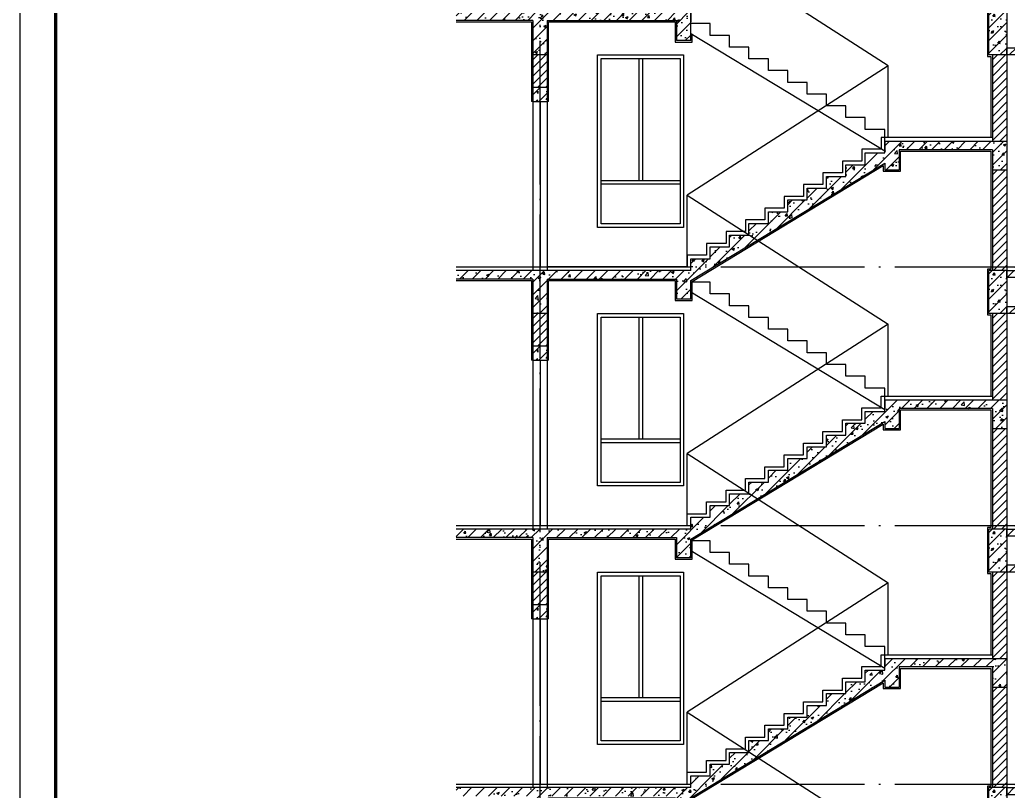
# Model space of a CAD drawing. Extents: x -1041549 to 749950, y -354245 to 17554.
# Drawn here: x -756004 to -742239, y -224527 to -213787 of the extents above; entities that cross this region are included whole.
import ezdxf

# ---------------------------------------------------------------- set-up
doc = ezdxf.new("R2010")
doc.units = 0
doc.header["$LTSCALE"] = 1000
doc.header["$MEASUREMENT"] = 0
doc.linetypes.add('DOTE', pattern=[2.42, 2, -0.2, 0.02, -0.2])
for name, color, linetype in [('DOTE', 1, 'Continuous'), ('PUB_TITLE', 4, 'Continuous'), ('S_STAIR', 2, 'Continuous'), ('WALL', 4, 'Continuous'), ('WINDOW', 3, 'Continuous')]:
    doc.layers.add(name, color=color, linetype=linetype)
pattern_1 = [(45, (-97888.3, -151421.07), (-88.388348, 88.388348), []), (50, (-97888.3, -151421.07), (358.63009, -31.37607), [37.5, -412.5]), (355, (-97888.3, -151421.07), (-69.37567, 376.09607), [30, -330]), (100.4514, (-97858.4, -151423.68), (289.2547, 344.71977), [31.8701, -350.57106]), (46.1842, (-97888.3, -151321.07), (533.62052, -82.7595), [56.25, -618.75]), (96.6356, (-97843.83, -151327.96), (467.33135, 487.05894), [47.80514, -525.8565]), (351.1842, (-97888.3, -151321.07), (467.33097, 487.0593), [45, -495]), (21, (-97838.3, -151346.07), (298.45353, -201.30945), [37.5, -412.5]), (326, (-97838.3, -151346.07), (121.65767, 362.57502), [30, -330]), (71.4514, (-97813.43, -151362.84), (420.11131, 161.26525), [31.8701, -350.57106]), (37.5, (-97888.3, -151421.07), (6.079928, 166.446927), [0, -326, 0, -335, 0, -331.25]), (7.5, (-97888.3, -151421.07), (131.53477, 197.205856), [0, -191, 0, -318.5, 0, -126.25]), (327.5, (-97999.8, -151421.07), (266.911218, -11.277436), [0, -125, 0, -390, 0, -517.5]), (317.5, (-98049.8, -151421.07), (291.593085, 50.05249), [0, -162.5, 0, -259, 0, -367.5])]
pattern_2 = [(45, (-97888.3, -158671.07), (-88.388348, 88.388348), []), (50, (-97888.3, -158671.07), (358.63009, -31.37607), [37.5, -412.5]), (355, (-97888.3, -158671.07), (-69.37567, 376.09607), [30, -330]), (100.4514, (-97858.4, -158673.68), (289.2547, 344.71977), [31.8701, -350.57106]), (46.1842, (-97888.3, -158571.07), (533.62052, -82.7595), [56.25, -618.75]), (96.6356, (-97843.83, -158577.96), (467.33135, 487.05894), [47.80514, -525.8565]), (351.1842, (-97888.3, -158571.07), (467.33097, 487.0593), [45, -495]), (21, (-97838.3, -158596.07), (298.45353, -201.30945), [37.5, -412.5]), (326, (-97838.3, -158596.07), (121.65767, 362.57502), [30, -330]), (71.4514, (-97813.43, -158612.84), (420.11131, 161.26525), [31.8701, -350.57106]), (37.5, (-97888.3, -158671.07), (6.079928, 166.446927), [0, -326, 0, -335, 0, -331.25]), (7.5, (-97888.3, -158671.07), (131.53477, 197.205856), [0, -191, 0, -318.5, 0, -126.25]), (327.5, (-97999.8, -158671.07), (266.911218, -11.277436), [0, -125, 0, -390, 0, -517.5]), (317.5, (-98049.8, -158671.07), (291.593085, 50.05249), [0, -162.5, 0, -259, 0, -367.5])]
pattern_3 = [(45, (-97888.3, -162271.07), (-88.388348, 88.388348), []), (50, (-97888.3, -162271.07), (358.63009, -31.37607), [37.5, -412.5]), (355, (-97888.3, -162271.07), (-69.37567, 376.09607), [30, -330]), (100.4514, (-97858.4, -162273.68), (289.2547, 344.71977), [31.8701, -350.57106]), (46.1842, (-97888.3, -162171.07), (533.62052, -82.7595), [56.25, -618.75]), (96.6356, (-97843.83, -162177.96), (467.33135, 487.05894), [47.80514, -525.8565]), (351.1842, (-97888.3, -162171.07), (467.33097, 487.0593), [45, -495]), (21, (-97838.3, -162196.07), (298.45353, -201.30945), [37.5, -412.5]), (326, (-97838.3, -162196.07), (121.65767, 362.57502), [30, -330]), (71.4514, (-97813.43, -162212.84), (420.11131, 161.26525), [31.8701, -350.57106]), (37.5, (-97888.3, -162271.07), (6.079928, 166.446927), [0, -326, 0, -335, 0, -331.25]), (7.5, (-97888.3, -162271.07), (131.53477, 197.205856), [0, -191, 0, -318.5, 0, -126.25]), (327.5, (-97999.8, -162271.07), (266.911218, -11.277436), [0, -125, 0, -390, 0, -517.5]), (317.5, (-98049.8, -162271.07), (291.593085, 50.05249), [0, -162.5, 0, -259, 0, -367.5])]

msp = doc.modelspace()

# ---------------------------------------------------------------- hatches: boundary and pattern name
h = msp.add_hatch()
h.set_pattern_fill('钢筋混凝土', color=8, scale=50)
h.set_pattern_definition(pattern_1)
h.paths.add_polyline_path([(-746658.7, -213676.5), (-748658.7, -213676.5), (-748858.7, -213676.5), (-749924.5, -213676.5), (-749924.5, -213796.5), (-748858.7, -213796.5), (-748858.7, -214276.5), (-748658.7, -214276.5), (-748658.7, -213796.5), (-746858.7, -213796.5), (-746858.7, -214076.5), (-746658.7, -214076.5), (-746658.7, -213816.8)])
h = msp.add_hatch()
h.set_pattern_fill('钢筋混凝土', color=8, scale=50)
h.set_pattern_definition([(45, (-97888.3, -140621.07), (-88.388348, 88.388348), []), (50, (-97888.3, -140621.07), (358.63009, -31.37607), [37.5, -412.5]), (355, (-97888.3, -140621.07), (-69.37567, 376.09607), [30, -330]), (100.4514, (-97858.4, -140623.68), (289.2547, 344.71977), [31.8701, -350.57106]), (46.1842, (-97888.3, -140521.07), (533.62052, -82.7595), [56.25, -618.75]), (96.6356, (-97843.83, -140527.96), (467.33135, 487.05894), [47.80514, -525.8565]), (351.1842, (-97888.3, -140521.07), (467.33097, 487.0593), [45, -495]), (21, (-97838.3, -140546.07), (298.45353, -201.30945), [37.5, -412.5]), (326, (-97838.3, -140546.07), (121.65767, 362.57502), [30, -330]), (71.4514, (-97813.43, -140562.84), (420.11131, 161.26525), [31.8701, -350.57106]), (37.5, (-97888.3, -140621.07), (6.079928, 166.446927), [0, -326, 0, -335, 0, -331.25]), (7.5, (-97888.3, -140621.07), (131.53477, 197.205856), [0, -191, 0, -318.5, 0, -126.25]), (327.5, (-97999.8, -140621.07), (266.911218, -11.277436), [0, -125, 0, -390, 0, -517.5]), (317.5, (-98049.8, -140621.07), (291.593085, 50.05249), [0, -162.5, 0, -259, 0, -367.5])])
h.paths.add_polyline_path([(-742258.7, -213676.5), (-742508.7, -213676.5), (-742508.7, -214276.5), (-742258.7, -214276.5), (-742258.7, -214176.5)])
h = msp.add_hatch()
h.set_pattern_fill('钢筋混凝土', color=8, scale=50)
h.set_pattern_definition([(45, (-97888.3, -155071.07), (-88.388348, 88.388348), []), (50, (-97888.3, -155071.07), (358.63009, -31.37607), [37.5, -412.5]), (355, (-97888.3, -155071.07), (-69.37567, 376.09607), [30, -330]), (100.4514, (-97858.4, -155073.68), (289.2547, 344.71977), [31.8701, -350.57106]), (46.1842, (-97888.3, -154971.07), (533.62052, -82.7595), [56.25, -618.75]), (96.6356, (-97843.83, -154977.96), (467.33135, 487.05894), [47.80514, -525.8565]), (351.1842, (-97888.3, -154971.07), (467.33097, 487.0593), [45, -495]), (21, (-97838.3, -154996.07), (298.45353, -201.30945), [37.5, -412.5]), (326, (-97838.3, -154996.07), (121.65767, 362.57502), [30, -330]), (71.4514, (-97813.43, -155012.84), (420.11131, 161.26525), [31.8701, -350.57106]), (37.5, (-97888.3, -155071.07), (6.079928, 166.446927), [0, -326, 0, -335, 0, -331.25]), (7.5, (-97888.3, -155071.07), (131.53477, 197.205856), [0, -191, 0, -318.5, 0, -126.25]), (327.5, (-97999.8, -155071.07), (266.911218, -11.277436), [0, -125, 0, -390, 0, -517.5]), (317.5, (-98049.8, -155071.07), (291.593085, 50.05249), [0, -162.5, 0, -259, 0, -367.5])])
h.paths.add_polyline_path([(-741658.7, -214176.5), (-742258.7, -214176.5), (-742258.7, -214276.5), (-741658.7, -214276.5)])
h = msp.add_hatch()
h.set_pattern_fill('ANSI31', color=8, scale=50)
h.set_pattern_definition([(45, (-97888.3, -133621.065), (-56.126601, 56.126601), [])])
h.paths.add_polyline_path([(-748658.7, -214276.5), (-748858.7, -214276.5), (-748858.7, -214726.5), (-748658.7, -214726.5)])
h = msp.add_hatch()
h.set_pattern_fill('ANSI31', color=8, scale=50)
h.set_pattern_definition([(45, (-91488.3, -133621.065), (-56.126601, 56.126601), [])])
h.paths.add_polyline_path([(-742258.7, -214276.5), (-742458.7, -214276.5), (-742458.7, -215476.5), (-742258.7, -215476.5)])
h = msp.add_hatch()
h.set_pattern_fill('钢筋混凝土', color=8, scale=50)
h.set_pattern_definition([(45, (-97888.3, -144221.07), (-88.388348, 88.388348), []), (50, (-97888.3, -144221.07), (358.63009, -31.37607), [37.5, -412.5]), (355, (-97888.3, -144221.07), (-69.37567, 376.09607), [30, -330]), (100.4514, (-97858.4, -144223.68), (289.2547, 344.71977), [31.8701, -350.57106]), (46.1842, (-97888.3, -144121.07), (533.62052, -82.7595), [56.25, -618.75]), (96.6356, (-97843.83, -144127.96), (467.33135, 487.05894), [47.80514, -525.8565]), (351.1842, (-97888.3, -144121.07), (467.33097, 487.0593), [45, -495]), (21, (-97838.3, -144146.07), (298.45353, -201.30945), [37.5, -412.5]), (326, (-97838.3, -144146.07), (121.65767, 362.57502), [30, -330]), (71.4514, (-97813.43, -144162.84), (420.11131, 161.26525), [31.8701, -350.57106]), (37.5, (-97888.3, -144221.07), (6.079928, 166.446927), [0, -326, 0, -335, 0, -331.25]), (7.5, (-97888.3, -144221.07), (131.53477, 197.205856), [0, -191, 0, -318.5, 0, -126.25]), (327.5, (-97999.8, -144221.07), (266.911218, -11.277436), [0, -125, 0, -390, 0, -517.5]), (317.5, (-98049.8, -144221.07), (291.593085, 50.05249), [0, -162.5, 0, -259, 0, -367.5])])
h.paths.add_polyline_path([(-748658.7, -214726.5), (-748858.7, -214726.5), (-748858.7, -214926.5), (-748658.7, -214926.5)])
h = msp.add_hatch()
h.set_pattern_fill('钢筋混凝土', color=8, scale=50)
h.set_pattern_definition(pattern_1)
h.paths.add_polyline_path([(-745308.7, -216458.3), (-745578.7, -216458.3), (-745578.7, -216622), (-745848.7, -216622), (-745848.7, -216785.6), (-746118.7, -216785.6), (-746118.7, -216949.3), (-746388.7, -216949.3), (-746388.7, -217112.9), (-746658.7, -217112.9), (-746658.7, -217276.5), (-748658.7, -217276.5), (-748858.7, -217276.5), (-749924.5, -217276.5), (-749924.5, -217396.5), (-748858.7, -217396.5), (-748858.7, -217876.5), (-748658.7, -217876.5), (-748658.7, -217396.5), (-746858.7, -217396.5), (-746858.7, -217676.5), (-746658.7, -217676.5), (-746658.7, -217416.8), (-743958.7, -215780.5), (-743958.7, -215876.5), (-743758.7, -215876.5), (-743758.7, -215596.5), (-742458.7, -215596.5), (-742458.7, -215876.5), (-742258.7, -215876.5), (-742258.7, -215476.5), (-742458.7, -215476.5), (-743958.7, -215476.5), (-743958.7, -215596.5), (-743958.7, -215640.2), (-744228.7, -215640.2), (-744228.7, -215803.8), (-744498.7, -215803.8), (-744498.7, -215967.4), (-744768.7, -215967.4), (-744768.7, -216131.1), (-745038.7, -216131.1), (-745038.7, -216294.7), (-745308.7, -216294.7)])
h = msp.add_hatch()
h.set_pattern_fill('ANSI31', color=8, scale=50)
h.set_pattern_definition([(45, (-91488.3, -135221.065), (-56.126601, 56.126601), [])])
h.paths.add_polyline_path([(-742258.7, -215876.5), (-742458.7, -215876.5), (-742458.7, -217276.5), (-742258.7, -217276.5)])
h = msp.add_hatch()
h.set_pattern_fill('钢筋混凝土', color=8, scale=50)
h.set_pattern_definition([(45, (-97888.3, -144221.07), (-88.388348, 88.388348), []), (50, (-97888.3, -144221.07), (358.63009, -31.37607), [37.5, -412.5]), (355, (-97888.3, -144221.07), (-69.37567, 376.09607), [30, -330]), (100.4514, (-97858.4, -144223.68), (289.2547, 344.71977), [31.8701, -350.57106]), (46.1842, (-97888.3, -144121.07), (533.62052, -82.7595), [56.25, -618.75]), (96.6356, (-97843.83, -144127.96), (467.33135, 487.05894), [47.80514, -525.8565]), (351.1842, (-97888.3, -144121.07), (467.33097, 487.0593), [45, -495]), (21, (-97838.3, -144146.07), (298.45353, -201.30945), [37.5, -412.5]), (326, (-97838.3, -144146.07), (121.65767, 362.57502), [30, -330]), (71.4514, (-97813.43, -144162.84), (420.11131, 161.26525), [31.8701, -350.57106]), (37.5, (-97888.3, -144221.07), (6.079928, 166.446927), [0, -326, 0, -335, 0, -331.25]), (7.5, (-97888.3, -144221.07), (131.53477, 197.205856), [0, -191, 0, -318.5, 0, -126.25]), (327.5, (-97999.8, -144221.07), (266.911218, -11.277436), [0, -125, 0, -390, 0, -517.5]), (317.5, (-98049.8, -144221.07), (291.593085, 50.05249), [0, -162.5, 0, -259, 0, -367.5])])
h.paths.add_polyline_path([(-742258.7, -217276.5), (-742508.7, -217276.5), (-742508.7, -217876.5), (-742258.7, -217876.5), (-742258.7, -217776.5)])
h = msp.add_hatch()
h.set_pattern_fill('钢筋混凝土', color=8, scale=50)
h.set_pattern_definition(pattern_2)
h.paths.add_polyline_path([(-741658.7, -217276.5), (-742258.7, -217276.5), (-742258.7, -217376.5), (-741658.7, -217376.5)])
h = msp.add_hatch()
h.set_pattern_fill('ANSI31', color=8, scale=50)
h.set_pattern_definition([(45, (-97888.3, -137221.065), (-56.126601, 56.126601), [])])
h.paths.add_polyline_path([(-748658.7, -217876.5), (-748858.7, -217876.5), (-748858.7, -218326.5), (-748658.7, -218326.5)])
h = msp.add_hatch()
h.set_pattern_fill('ANSI31', color=8, scale=50)
h.set_pattern_definition([(45, (-91488.3, -137221.065), (-56.126601, 56.126601), [])])
h.paths.add_polyline_path([(-742258.7, -217876.5), (-742458.7, -217876.5), (-742458.7, -219076.5), (-742258.7, -219076.5)])
h = msp.add_hatch()
h.set_pattern_fill('钢筋混凝土', color=8, scale=50)
h.set_pattern_definition(pattern_2)
h.paths.add_polyline_path([(-741658.7, -217776.5), (-742258.7, -217776.5), (-742258.7, -217876.5), (-741658.7, -217876.5)])
h = msp.add_hatch()
h.set_pattern_fill('钢筋混凝土', color=8, scale=50)
h.set_pattern_definition([(45, (-97888.3, -147821.07), (-88.388348, 88.388348), []), (50, (-97888.3, -147821.07), (358.63009, -31.37607), [37.5, -412.5]), (355, (-97888.3, -147821.07), (-69.37567, 376.09607), [30, -330]), (100.4514, (-97858.4, -147823.68), (289.2547, 344.71977), [31.8701, -350.57106]), (46.1842, (-97888.3, -147721.07), (533.62052, -82.7595), [56.25, -618.75]), (96.6356, (-97843.83, -147727.96), (467.33135, 487.05894), [47.80514, -525.8565]), (351.1842, (-97888.3, -147721.07), (467.33097, 487.0593), [45, -495]), (21, (-97838.3, -147746.07), (298.45353, -201.30945), [37.5, -412.5]), (326, (-97838.3, -147746.07), (121.65767, 362.57502), [30, -330]), (71.4514, (-97813.43, -147762.84), (420.11131, 161.26525), [31.8701, -350.57106]), (37.5, (-97888.3, -147821.07), (6.079928, 166.446927), [0, -326, 0, -335, 0, -331.25]), (7.5, (-97888.3, -147821.07), (131.53477, 197.205856), [0, -191, 0, -318.5, 0, -126.25]), (327.5, (-97999.8, -147821.07), (266.911218, -11.277436), [0, -125, 0, -390, 0, -517.5]), (317.5, (-98049.8, -147821.07), (291.593085, 50.05249), [0, -162.5, 0, -259, 0, -367.5])])
h.paths.add_polyline_path([(-748658.7, -218326.5), (-748858.7, -218326.5), (-748858.7, -218526.5), (-748658.7, -218526.5)])
h = msp.add_hatch()
h.set_pattern_fill('钢筋混凝土', color=8, scale=50)
h.set_pattern_definition(pattern_1)
h.paths.add_polyline_path([(-743958.7, -219380.5), (-743958.7, -219476.5), (-743758.7, -219476.5), (-743758.7, -219196.5), (-742458.7, -219196.5), (-742458.7, -219476.5), (-742258.7, -219476.5), (-742258.7, -219076.5), (-742458.7, -219076.5), (-743958.7, -219076.5), (-743958.7, -219196.5), (-743958.7, -219240.2), (-744228.7, -219240.2), (-744228.7, -219403.8), (-744498.7, -219403.8), (-744498.7, -219567.4), (-744768.7, -219567.4), (-744768.7, -219731.1), (-745038.7, -219731.1), (-745038.7, -219894.7), (-745308.7, -219894.7), (-745308.7, -220058.3), (-745578.7, -220058.3), (-745578.7, -220222), (-745848.7, -220222), (-745848.7, -220385.6), (-746118.7, -220385.6), (-746118.7, -220549.3), (-746388.7, -220549.3), (-746388.7, -220712.9), (-746658.7, -220712.9), (-746658.7, -220876.5), (-748658.7, -220876.5), (-748858.7, -220876.5), (-749822.3, -220876.5), (-749924.5, -220894.6), (-749924.5, -220996.5), (-748858.7, -220996.5), (-748858.7, -221476.5), (-748658.7, -221476.5), (-748658.7, -220996.5), (-746858.7, -220996.5), (-746858.7, -221276.5), (-746658.7, -221276.5), (-746658.7, -221016.8)])
h = msp.add_hatch()
h.set_pattern_fill('ANSI31', color=8, scale=50)
h.set_pattern_definition([(45, (-91488.3, -138821.065), (-56.126601, 56.126601), [])])
h.paths.add_polyline_path([(-742258.7, -219476.5), (-742458.7, -219476.5), (-742458.7, -220876.5), (-742258.7, -220876.5)])
h = msp.add_hatch()
h.set_pattern_fill('钢筋混凝土', color=8, scale=50)
h.set_pattern_definition([(45, (-97888.3, -147821.07), (-88.388348, 88.388348), []), (50, (-97888.3, -147821.07), (358.63009, -31.37607), [37.5, -412.5]), (355, (-97888.3, -147821.07), (-69.37567, 376.09607), [30, -330]), (100.4514, (-97858.4, -147823.68), (289.2547, 344.71977), [31.8701, -350.57106]), (46.1842, (-97888.3, -147721.07), (533.62052, -82.7595), [56.25, -618.75]), (96.6356, (-97843.83, -147727.96), (467.33135, 487.05894), [47.80514, -525.8565]), (351.1842, (-97888.3, -147721.07), (467.33097, 487.0593), [45, -495]), (21, (-97838.3, -147746.07), (298.45353, -201.30945), [37.5, -412.5]), (326, (-97838.3, -147746.07), (121.65767, 362.57502), [30, -330]), (71.4514, (-97813.43, -147762.84), (420.11131, 161.26525), [31.8701, -350.57106]), (37.5, (-97888.3, -147821.07), (6.079928, 166.446927), [0, -326, 0, -335, 0, -331.25]), (7.5, (-97888.3, -147821.07), (131.53477, 197.205856), [0, -191, 0, -318.5, 0, -126.25]), (327.5, (-97999.8, -147821.07), (266.911218, -11.277436), [0, -125, 0, -390, 0, -517.5]), (317.5, (-98049.8, -147821.07), (291.593085, 50.05249), [0, -162.5, 0, -259, 0, -367.5])])
h.paths.add_polyline_path([(-742258.7, -220876.5), (-742508.7, -220876.5), (-742508.7, -221476.5), (-742258.7, -221476.5), (-742258.7, -221376.5)])
h = msp.add_hatch()
h.set_pattern_fill('钢筋混凝土', color=8, scale=50)
h.set_pattern_definition(pattern_3)
h.paths.add_polyline_path([(-741658.7, -220876.5), (-742258.7, -220876.5), (-742258.7, -220976.5), (-741658.7, -220976.5)])
h = msp.add_hatch()
h.set_pattern_fill('ANSI31', color=8, scale=50)
h.set_pattern_definition([(45, (-97888.3, -140821.065), (-56.126601, 56.126601), [])])
h.paths.add_polyline_path([(-748658.7, -221476.5), (-748858.7, -221476.5), (-748858.7, -221926.5), (-748658.7, -221926.5)])
h = msp.add_hatch()
h.set_pattern_fill('ANSI31', color=8, scale=50)
h.set_pattern_definition([(45, (-91488.3, -140821.065), (-56.126601, 56.126601), [])])
h.paths.add_polyline_path([(-742258.7, -221476.5), (-742458.7, -221476.5), (-742458.7, -222676.5), (-742258.7, -222676.5)])
h = msp.add_hatch()
h.set_pattern_fill('钢筋混凝土', color=8, scale=50)
h.set_pattern_definition(pattern_3)
h.paths.add_polyline_path([(-741658.7, -221376.5), (-742258.7, -221376.5), (-742258.7, -221476.5), (-741658.7, -221476.5)])
h = msp.add_hatch()
h.set_pattern_fill('钢筋混凝土', color=8, scale=50)
h.set_pattern_definition(pattern_1)
h.paths.add_polyline_path([(-748658.7, -221926.5), (-748858.7, -221926.5), (-748858.7, -222126.5), (-748658.7, -222126.5)])
h = msp.add_hatch()
h.set_pattern_fill('钢筋混凝土', color=8, scale=50)
h.set_pattern_definition(pattern_1)
h.paths.add_polyline_path([(-743958.7, -222980.5), (-743958.7, -223076.5), (-743758.7, -223076.5), (-743758.7, -222796.5), (-742458.7, -222796.5), (-742458.7, -223076.5), (-742258.7, -223076.5), (-742258.7, -222676.5), (-742458.7, -222676.5), (-743958.7, -222676.5), (-743958.7, -222796.5), (-743958.7, -222840.2), (-744228.7, -222840.2), (-744228.7, -223003.8), (-744498.7, -223003.8), (-744498.7, -223167.4), (-744768.7, -223167.4), (-744768.7, -223331.1), (-745038.7, -223331.1), (-745038.7, -223494.7), (-745308.7, -223494.7), (-745308.7, -223658.3), (-745578.7, -223658.3), (-745578.7, -223822), (-745848.7, -223822), (-745848.7, -223985.6), (-746118.7, -223985.6), (-746118.7, -224149.3), (-746388.7, -224149.3), (-746388.7, -224312.9), (-746658.7, -224312.9), (-746658.7, -224476.5), (-748658.7, -224476.5), (-748858.7, -224476.5), (-749924.5, -224476.5), (-749924.5, -224596.5), (-748858.7, -224596.5), (-748858.7, -225076.5), (-748658.7, -225076.5), (-748658.7, -224596.5), (-746858.7, -224596.5), (-746858.7, -224876.5), (-746658.7, -224876.5), (-746658.7, -224616.8)])
h = msp.add_hatch()
h.set_pattern_fill('ANSI31', color=8, scale=50)
h.set_pattern_definition([(45, (-91488.3, -142421.065), (-56.126601, 56.126601), [])])
h.paths.add_polyline_path([(-742258.7, -223076.5), (-742458.7, -223076.5), (-742458.7, -224476.5), (-742258.7, -224476.5)])
h = msp.add_hatch()
h.set_pattern_fill('钢筋混凝土', color=8, scale=50)
h.set_pattern_definition(pattern_1)
h.paths.add_polyline_path([(-742258.7, -224476.5), (-742508.7, -224476.5), (-742508.7, -225076.5), (-742258.7, -225076.5), (-742258.7, -224976.5)])
h = msp.add_hatch()
h.set_pattern_fill('钢筋混凝土', color=8, scale=50)
h.set_pattern_definition([(45, (-97888.3, -165871.07), (-88.388348, 88.388348), []), (50, (-97888.3, -165871.07), (358.63009, -31.37607), [37.5, -412.5]), (355, (-97888.3, -165871.07), (-69.37567, 376.09607), [30, -330]), (100.4514, (-97858.4, -165873.68), (289.2547, 344.71977), [31.8701, -350.57106]), (46.1842, (-97888.3, -165771.07), (533.62052, -82.7595), [56.25, -618.75]), (96.6356, (-97843.83, -165777.96), (467.33135, 487.05894), [47.80514, -525.8565]), (351.1842, (-97888.3, -165771.07), (467.33097, 487.0593), [45, -495]), (21, (-97838.3, -165796.07), (298.45353, -201.30945), [37.5, -412.5]), (326, (-97838.3, -165796.07), (121.65767, 362.57502), [30, -330]), (71.4514, (-97813.43, -165812.84), (420.11131, 161.26525), [31.8701, -350.57106]), (37.5, (-97888.3, -165871.07), (6.079928, 166.446927), [0, -326, 0, -335, 0, -331.25]), (7.5, (-97888.3, -165871.07), (131.53477, 197.205856), [0, -191, 0, -318.5, 0, -126.25]), (327.5, (-97999.8, -165871.07), (266.911218, -11.277436), [0, -125, 0, -390, 0, -517.5]), (317.5, (-98049.8, -165871.07), (291.593085, 50.05249), [0, -162.5, 0, -259, 0, -367.5])])
h.paths.add_polyline_path([(-741658.7, -224476.5), (-742258.7, -224476.5), (-742258.7, -224576.5), (-741658.7, -224576.5)])

# ---------------------------------------------------------------- linework, layer by layer
at = {"color": 3}
for p, q in [((-743908.7, -214426.5), (-746708.7, -212626.5)), ((-743908.7, -214426.5), (-746708.7, -216226.5)), ((-743908.7, -215426.5), (-743908.7, -214426.5)), ((-746708.7, -217226.5), (-746708.7, -216226.5)), ((-746708.7, -216226.5), (-743908.7, -218026.5)), ((-743908.7, -218026.5), (-746708.7, -219826.5)), ((-743908.7, -219026.5), (-743908.7, -218026.5)), ((-746708.7, -220826.5), (-746708.7, -219826.5)), ((-746708.7, -219826.5), (-743908.7, -221626.5)), ((-743908.7, -221626.5), (-746708.7, -223426.5)), ((-743908.7, -222626.5), (-743908.7, -221626.5)), ((-746708.7, -224426.5), (-746708.7, -223426.5)), ((-746708.7, -223426.5), (-743908.7, -225226.5))]:
    msp.add_line(p, q, dxfattribs=at)
at = {"color": 4}
for p, q in [((-747383.7, -214326.5), (-747383.7, -216026.5)), ((-747333.7, -214326.5), (-747333.7, -216026.5)), ((-746808.7, -216026.5), (-747908.7, -216026.5)), ((-746808.7, -216076.5), (-747908.7, -216076.5)), ((-747383.7, -217926.5), (-747383.7, -219626.5)), ((-747333.7, -217926.5), (-747333.7, -219626.5)), ((-746808.7, -219626.5), (-747908.7, -219626.5)), ((-746808.7, -219676.5), (-747908.7, -219676.5)), ((-747383.7, -221526.5), (-747383.7, -223226.5)), ((-747333.7, -221526.5), (-747333.7, -223226.5)), ((-746808.7, -223226.5), (-747908.7, -223226.5)), ((-746808.7, -223276.5), (-747908.7, -223276.5))]:
    msp.add_line(p, q, dxfattribs=at)
at = {"color": 8}
for p, q in [((-748858.7, -214926.5), (-748878.7, -214926.5)), ((-748638.7, -214926.5), (-748658.7, -214926.5)), ((-749924.5, -217226.5), (-748858.7, -217226.5)), ((-748858.7, -217226.5), (-748658.7, -217226.5)), ((-748858.7, -218526.5), (-748878.7, -218526.5)), ((-748638.7, -218526.5), (-748658.7, -218526.5)), ((-749924.5, -220826.5), (-748858.7, -220826.5)), ((-748858.7, -220826.5), (-748658.7, -220826.5)), ((-748858.7, -222126.5), (-748878.7, -222126.5)), ((-748638.7, -222126.5), (-748658.7, -222126.5)), ((-749924.5, -224426.5), (-748858.7, -224426.5)), ((-748858.7, -224426.5), (-748658.7, -224426.5))]:
    msp.add_line(p, q, dxfattribs=at)
for points in [[(-748638.7, -211326.5), (-748638.7, -210166.5), (-742528.7, -210166.5), (-742528.7, -210646.5), (-742478.7, -210646.5), (-742478.7, -213656.5), (-742528.7, -213656.5), (-742528.7, -214296.5), (-742478.7, -214296.5), (-742478.7, -215426.5)], [(-749924.5, -213816.5), (-748878.7, -213816.5), (-748878.7, -214926.5)], [(-748638.7, -214926.5), (-748638.7, -213816.5), (-746878.7, -213816.5), (-746878.7, -214096.5), (-746638.7, -214096.5), (-746638.7, -213980.5)], [(-742458.7, -215426.5), (-744008.7, -215426.5), (-744008.7, -215590.2), (-744278.7, -215590.2), (-744278.7, -215753.8), (-744548.7, -215753.8), (-744548.7, -215917.4), (-744818.7, -215917.4), (-744818.7, -216081.1), (-745088.7, -216081.1), (-745088.7, -216244.7), (-745358.7, -216244.7), (-745358.7, -216408.3), (-745628.7, -216408.3), (-745628.7, -216572), (-745898.7, -216572), (-745898.7, -216735.6), (-746168.7, -216735.6), (-746168.7, -216899.3), (-746438.7, -216899.3), (-746438.7, -217062.9), (-746708.7, -217062.9), (-746708.7, -217226.5), (-748658.7, -217226.5)], [(-748638.7, -218526.5), (-748638.7, -217416.5), (-746878.7, -217416.5), (-746878.7, -217696.5), (-746638.7, -217696.5), (-746638.7, -217428.1), (-743978.7, -215816), (-743978.7, -215896.5), (-743738.7, -215896.5), (-743738.7, -215616.5), (-742478.7, -215616.5)], [(-742478.7, -215616.5), (-742478.7, -217256.5), (-742528.7, -217256.5), (-742528.7, -217896.5), (-742478.7, -217896.5), (-742478.7, -219026.5)], [(-749924.5, -217416.5), (-748878.7, -217416.5), (-748878.7, -218526.5)], [(-748658.7, -220826.5), (-746708.7, -220826.5), (-746708.7, -220662.9), (-746438.7, -220662.9), (-746438.7, -220499.3), (-746168.7, -220499.3), (-746168.7, -220335.6), (-745898.7, -220335.6), (-745898.7, -220172), (-745628.7, -220172), (-745628.7, -220008.3), (-745358.7, -220008.3), (-745358.7, -219844.7), (-745088.7, -219844.7), (-745088.7, -219681.1), (-744818.7, -219681.1), (-744818.7, -219517.4), (-744548.7, -219517.4), (-744548.7, -219353.8), (-744278.7, -219353.8), (-744278.7, -219190.2), (-744008.7, -219190.2), (-744008.7, -219026.5), (-742458.7, -219026.5)], [(-748638.7, -222126.5), (-748638.7, -221016.5), (-746878.7, -221016.5), (-746878.7, -221296.5), (-746638.7, -221296.5), (-746638.7, -221028.1), (-743978.7, -219416), (-743978.7, -219496.5), (-743738.7, -219496.5), (-743738.7, -219216.5), (-742478.7, -219216.5)], [(-742478.7, -219216.5), (-742478.7, -220856.5), (-742528.7, -220856.5), (-742528.7, -221496.5), (-742478.7, -221496.5), (-742478.7, -222626.5)], [(-749924.5, -221016.5), (-748878.7, -221016.5), (-748878.7, -222126.5)], [(-748658.7, -224426.5), (-746708.7, -224426.5), (-746708.7, -224262.9), (-746438.7, -224262.9), (-746438.7, -224099.3), (-746168.7, -224099.3), (-746168.7, -223935.6), (-745898.7, -223935.6), (-745898.7, -223772), (-745628.7, -223772), (-745628.7, -223608.3), (-745358.7, -223608.3), (-745358.7, -223444.7), (-745088.7, -223444.7), (-745088.7, -223281.1), (-744818.7, -223281.1), (-744818.7, -223117.4), (-744548.7, -223117.4), (-744548.7, -222953.8), (-744278.7, -222953.8), (-744278.7, -222790.2), (-744008.7, -222790.2), (-744008.7, -222626.5), (-742458.7, -222626.5)], [(-748638.7, -225726.5), (-748638.7, -224616.5), (-746878.7, -224616.5), (-746878.7, -224896.5), (-746638.7, -224896.5), (-746638.7, -224628.1), (-743978.7, -223016), (-743978.7, -223096.5), (-743738.7, -223096.5), (-743738.7, -222816.5), (-742478.7, -222816.5)], [(-742478.7, -222816.5), (-742478.7, -224456.5), (-742528.7, -224456.5), (-742528.7, -225096.5), (-742478.7, -225096.5), (-742478.7, -226226.5)]]:
    msp.add_lwpolyline(points, dxfattribs=at)
at = {"color": 2}
for points in [[(-747958.7, -214276.5), (-746758.7, -214276.5), (-746758.7, -216676.5), (-747958.7, -216676.5)], [(-747958.7, -217876.5), (-746758.7, -217876.5), (-746758.7, -220276.5), (-747958.7, -220276.5)], [(-747958.7, -221476.5), (-746758.7, -221476.5), (-746758.7, -223876.5), (-747958.7, -223876.5)]]:
    msp.add_lwpolyline(points, close=True, dxfattribs=at)
at = {"color": 4}
for points in [[(-747908.7, -214326.5), (-746808.7, -214326.5), (-746808.7, -216626.5), (-747908.7, -216626.5)], [(-747908.7, -217926.5), (-746808.7, -217926.5), (-746808.7, -220226.5), (-747908.7, -220226.5)], [(-747908.7, -221526.5), (-746808.7, -221526.5), (-746808.7, -223826.5), (-747908.7, -223826.5)]]:
    msp.add_lwpolyline(points, close=True, dxfattribs=at)
at = {"layer": 'DOTE', "linetype": 'DOTE'}
for p, q in [((-742258.7, -208740.7), (-742258.7, -232890.6)), ((-748758.7, -233018.5), (-748758.7, -209634.9)), ((-748658.7, -217226.5), (-741121.9, -217226.5)), ((-748658.7, -220826.5), (-741121.9, -220826.5)), ((-748658.7, -224426.5), (-741121.9, -224426.5))]:
    msp.add_line(p, q, dxfattribs=at)
at = {"layer": 'PUB_TITLE'}
msp.add_lwpolyline([(-756003.5, -205794.1), (-756003.5, -242944.1), (-735003.5, -242944.1), (-735003.5, -205794.1)], close=True, dxfattribs=at)
at = {"layer": 'PUB_TITLE', "const_width": 50}
msp.add_lwpolyline([(-755503.5, -207044.1), (-755503.5, -242444.1), (-735503.5, -242444.1), (-735503.5, -207044.1)], close=True, dxfattribs=at)
at = {"layer": 'S_STAIR'}
for p, q in [((-746658.7, -213840.2), (-746658.7, -213676.5)), ((-746658.7, -213676.5), (-746658.7, -213796.5)), ((-748658.7, -213796.5), (-746858.7, -213796.5)), ((-746858.7, -213796.5), (-746858.7, -214076.5)), ((-746658.7, -214076.5), (-746658.7, -213816.8)), ((-746658.7, -214076.5), (-746858.7, -214076.5)), ((-743958.7, -215640.2), (-743958.7, -215476.5)), ((-743958.7, -215476.5), (-743958.7, -215596.5)), ((-743958.7, -215476.5), (-742458.7, -215476.5)), ((-742458.7, -215476.5), (-742258.7, -215476.5)), ((-744228.7, -215803.8), (-744228.7, -215640.2)), ((-744228.7, -215640.2), (-743958.7, -215640.2)), ((-742458.7, -215596.5), (-743758.7, -215596.5)), ((-743758.7, -215596.5), (-743758.7, -215876.5)), ((-746658.7, -217416.8), (-743958.7, -215780.5)), ((-744498.7, -215967.4), (-744498.7, -215803.8)), ((-744498.7, -215803.8), (-744228.7, -215803.8)), ((-743958.7, -215780.5), (-743958.7, -215876.5)), ((-744768.7, -216131.1), (-744768.7, -215967.4)), ((-744768.7, -215967.4), (-744498.7, -215967.4)), ((-743958.7, -215876.5), (-743758.7, -215876.5)), ((-745038.7, -216294.7), (-745038.7, -216131.1)), ((-745038.7, -216131.1), (-744768.7, -216131.1)), ((-745308.7, -216458.3), (-745308.7, -216294.7)), ((-745308.7, -216294.7), (-745038.7, -216294.7)), ((-745578.7, -216622), (-745578.7, -216458.3)), ((-745578.7, -216458.3), (-745308.7, -216458.3)), ((-745848.7, -216785.6), (-745848.7, -216622)), ((-745848.7, -216622), (-745578.7, -216622)), ((-746118.7, -216949.3), (-746118.7, -216785.6)), ((-746118.7, -216785.6), (-745848.7, -216785.6)), ((-746388.7, -217112.9), (-746388.7, -216949.3)), ((-746388.7, -216949.3), (-746118.7, -216949.3)), ((-746658.7, -217276.5), (-746658.7, -217112.9)), ((-746658.7, -217112.9), (-746388.7, -217112.9)), ((-746658.7, -217276.5), (-748658.7, -217276.5)), ((-748658.7, -217396.5), (-746858.7, -217396.5)), ((-746858.7, -217396.5), (-746858.7, -217676.5)), ((-746658.7, -217676.5), (-746658.7, -217416.8)), ((-746658.7, -217676.5), (-746858.7, -217676.5)), ((-743958.7, -219240.2), (-743958.7, -219076.5)), ((-743958.7, -219076.5), (-743958.7, -219196.5)), ((-743958.7, -219076.5), (-742458.7, -219076.5)), ((-742458.7, -219076.5), (-742258.7, -219076.5)), ((-744228.7, -219403.8), (-744228.7, -219240.2)), ((-744228.7, -219240.2), (-743958.7, -219240.2)), ((-742458.7, -219196.5), (-743758.7, -219196.5)), ((-743758.7, -219196.5), (-743758.7, -219476.5)), ((-746658.7, -221016.8), (-743958.7, -219380.5)), ((-744498.7, -219567.4), (-744498.7, -219403.8)), ((-744498.7, -219403.8), (-744228.7, -219403.8)), ((-743958.7, -219380.5), (-743958.7, -219476.5)), ((-743958.7, -219476.5), (-743758.7, -219476.5)), ((-744768.7, -219731.1), (-744768.7, -219567.4)), ((-744768.7, -219567.4), (-744498.7, -219567.4)), ((-745038.7, -219894.7), (-745038.7, -219731.1)), ((-745038.7, -219731.1), (-744768.7, -219731.1)), ((-745308.7, -220058.3), (-745308.7, -219894.7)), ((-745308.7, -219894.7), (-745038.7, -219894.7)), ((-745578.7, -220222), (-745578.7, -220058.3)), ((-745578.7, -220058.3), (-745308.7, -220058.3)), ((-745848.7, -220385.6), (-745848.7, -220222)), ((-745848.7, -220222), (-745578.7, -220222)), ((-746118.7, -220549.3), (-746118.7, -220385.6)), ((-746118.7, -220385.6), (-745848.7, -220385.6)), ((-746388.7, -220712.9), (-746388.7, -220549.3)), ((-746388.7, -220549.3), (-746118.7, -220549.3)), ((-746658.7, -220876.5), (-746658.7, -220712.9)), ((-746658.7, -220712.9), (-746388.7, -220712.9)), ((-746658.7, -220876.5), (-748658.7, -220876.5)), ((-748658.7, -220996.5), (-746858.7, -220996.5)), ((-746858.7, -220996.5), (-746858.7, -221276.5)), ((-746658.7, -221276.5), (-746658.7, -221016.8)), ((-746658.7, -221276.5), (-746858.7, -221276.5)), ((-743958.7, -222840.2), (-743958.7, -222676.5)), ((-743958.7, -222676.5), (-743958.7, -222796.5)), ((-743958.7, -222676.5), (-742458.7, -222676.5)), ((-742458.7, -222676.5), (-742258.7, -222676.5)), ((-744228.7, -223003.8), (-744228.7, -222840.2)), ((-744228.7, -222840.2), (-743958.7, -222840.2)), ((-742458.7, -222796.5), (-743758.7, -222796.5)), ((-743758.7, -222796.5), (-743758.7, -223076.5)), ((-746658.7, -224616.8), (-743958.7, -222980.5)), ((-743958.7, -222980.5), (-743958.7, -223076.5)), ((-744498.7, -223167.4), (-744498.7, -223003.8)), ((-744498.7, -223003.8), (-744228.7, -223003.8)), ((-743958.7, -223076.5), (-743758.7, -223076.5)), ((-744768.7, -223331.1), (-744768.7, -223167.4)), ((-744768.7, -223167.4), (-744498.7, -223167.4)), ((-745038.7, -223494.7), (-745038.7, -223331.1)), ((-745038.7, -223331.1), (-744768.7, -223331.1)), ((-745308.7, -223658.3), (-745308.7, -223494.7)), ((-745308.7, -223494.7), (-745038.7, -223494.7)), ((-745578.7, -223822), (-745578.7, -223658.3)), ((-745578.7, -223658.3), (-745308.7, -223658.3)), ((-745848.7, -223985.6), (-745848.7, -223822)), ((-745848.7, -223822), (-745578.7, -223822)), ((-746118.7, -224149.3), (-746118.7, -223985.6)), ((-746118.7, -223985.6), (-745848.7, -223985.6)), ((-746388.7, -224312.9), (-746388.7, -224149.3)), ((-746388.7, -224149.3), (-746118.7, -224149.3)), ((-746658.7, -224476.5), (-746658.7, -224312.9)), ((-746658.7, -224312.9), (-746388.7, -224312.9)), ((-746658.7, -224476.5), (-748658.7, -224476.5))]:
    msp.add_line(p, q, dxfattribs=at)
at = {"layer": 'S_STAIR', "color": 9}
for p, q in [((-746388.7, -213840.2), (-746658.7, -213840.2)), ((-746388.7, -214003.8), (-746388.7, -213840.2)), ((-743958.7, -215616.8), (-746658.7, -213980.5)), ((-746118.7, -214003.8), (-746388.7, -214003.8)), ((-746118.7, -214167.4), (-746118.7, -214003.8)), ((-745848.7, -214167.4), (-746118.7, -214167.4)), ((-745848.7, -214331.1), (-745848.7, -214167.4)), ((-745578.7, -214331.1), (-745848.7, -214331.1)), ((-745578.7, -214494.7), (-745578.7, -214331.1)), ((-745308.7, -214494.7), (-745578.7, -214494.7)), ((-745308.7, -214658.3), (-745308.7, -214494.7)), ((-745038.7, -214658.3), (-745308.7, -214658.3)), ((-745038.7, -214822), (-745038.7, -214658.3)), ((-744768.7, -214822), (-745038.7, -214822)), ((-744768.7, -214985.6), (-744768.7, -214822)), ((-744498.7, -214985.6), (-744768.7, -214985.6)), ((-744498.7, -215149.3), (-744498.7, -214985.6)), ((-744228.7, -215149.3), (-744498.7, -215149.3)), ((-744228.7, -215312.9), (-744228.7, -215149.3)), ((-743958.7, -215312.9), (-744228.7, -215312.9)), ((-743958.7, -215476.5), (-743958.7, -215312.9)), ((-746388.7, -217440.2), (-746658.7, -217440.2)), ((-746388.7, -217603.8), (-746388.7, -217440.2)), ((-743958.7, -219216.8), (-746658.7, -217580.5)), ((-746118.7, -217603.8), (-746388.7, -217603.8)), ((-746118.7, -217767.4), (-746118.7, -217603.8)), ((-745848.7, -217767.4), (-746118.7, -217767.4)), ((-745848.7, -217931.1), (-745848.7, -217767.4)), ((-745578.7, -217931.1), (-745848.7, -217931.1)), ((-745578.7, -218094.7), (-745578.7, -217931.1)), ((-745308.7, -218094.7), (-745578.7, -218094.7)), ((-745308.7, -218258.3), (-745308.7, -218094.7)), ((-745038.7, -218258.3), (-745308.7, -218258.3)), ((-745038.7, -218422), (-745038.7, -218258.3)), ((-744768.7, -218422), (-745038.7, -218422)), ((-744768.7, -218585.6), (-744768.7, -218422)), ((-744498.7, -218585.6), (-744768.7, -218585.6)), ((-744498.7, -218749.3), (-744498.7, -218585.6)), ((-744228.7, -218749.3), (-744498.7, -218749.3)), ((-744228.7, -218912.9), (-744228.7, -218749.3)), ((-743958.7, -218912.9), (-744228.7, -218912.9)), ((-743958.7, -219076.5), (-743958.7, -218912.9)), ((-746388.7, -221040.2), (-746658.7, -221040.2)), ((-746388.7, -221203.8), (-746388.7, -221040.2)), ((-743958.7, -222816.8), (-746658.7, -221180.5)), ((-746118.7, -221203.8), (-746388.7, -221203.8)), ((-746118.7, -221367.4), (-746118.7, -221203.8)), ((-745848.7, -221367.4), (-746118.7, -221367.4)), ((-745848.7, -221531.1), (-745848.7, -221367.4)), ((-745578.7, -221531.1), (-745848.7, -221531.1)), ((-745578.7, -221694.7), (-745578.7, -221531.1)), ((-745308.7, -221694.7), (-745578.7, -221694.7)), ((-745308.7, -221858.3), (-745308.7, -221694.7)), ((-745038.7, -221858.3), (-745308.7, -221858.3)), ((-745038.7, -222022), (-745038.7, -221858.3)), ((-744768.7, -222022), (-745038.7, -222022)), ((-744768.7, -222185.6), (-744768.7, -222022)), ((-744498.7, -222185.6), (-744768.7, -222185.6)), ((-744498.7, -222349.3), (-744498.7, -222185.6)), ((-744228.7, -222349.3), (-744498.7, -222349.3)), ((-744228.7, -222512.9), (-744228.7, -222349.3)), ((-743958.7, -222512.9), (-744228.7, -222512.9)), ((-743958.7, -222676.5), (-743958.7, -222512.9))]:
    msp.add_line(p, q, dxfattribs=at)
at = {"layer": 'WALL'}
for p, q in [((-742258.7, -213626.5), (-742258.7, -217226.5)), ((-742508.7, -214276.5), (-742508.7, -213676.5)), ((-748858.7, -213796.5), (-749924.5, -213796.5)), ((-748858.7, -213796.5), (-748858.7, -214926.5)), ((-748658.7, -213796.5), (-748658.7, -214926.5)), ((-748658.7, -214276.5), (-748858.7, -214276.5)), ((-742258.7, -214276.5), (-742508.7, -214276.5)), ((-742458.7, -214276.5), (-742458.7, -215476.5)), ((-748858.7, -214726.5), (-748658.7, -214726.5)), ((-748858.7, -214926.5), (-748658.7, -214926.5)), ((-742458.7, -215596.5), (-742458.7, -217226.5)), ((-742458.7, -215876.5), (-742258.7, -215876.5)), ((-748858.7, -217276.5), (-749924.5, -217276.5)), ((-748858.7, -217226.5), (-748858.7, -217276.5)), ((-748658.7, -217276.5), (-748858.7, -217276.5)), ((-748658.7, -217226.5), (-748658.7, -217276.5)), ((-742508.7, -217876.5), (-742508.7, -217276.5)), ((-742258.7, -217276.5), (-742508.7, -217276.5)), ((-742458.7, -217226.5), (-742458.7, -217276.5)), ((-742258.7, -217226.5), (-742258.7, -220826.5)), ((-741658.7, -217276.5), (-742258.7, -217226.5)), ((-748858.7, -217396.5), (-749924.5, -217396.5)), ((-748858.7, -217396.5), (-748858.7, -218526.5)), ((-748658.7, -217396.5), (-748658.7, -218526.5)), ((-748658.7, -217876.5), (-748858.7, -217876.5)), ((-742258.7, -217876.5), (-742508.7, -217876.5)), ((-742458.7, -217876.5), (-742458.7, -219076.5)), ((-748858.7, -218326.5), (-748658.7, -218326.5)), ((-748858.7, -218526.5), (-748658.7, -218526.5)), ((-742458.7, -219196.5), (-742458.7, -220826.5)), ((-742458.7, -219476.5), (-742258.7, -219476.5)), ((-748858.7, -220876.5), (-749924.5, -220876.5)), ((-748858.7, -220826.5), (-748858.7, -220876.5)), ((-748658.7, -220876.5), (-748858.7, -220876.5)), ((-748658.7, -220826.5), (-748658.7, -220876.5)), ((-742508.7, -221476.5), (-742508.7, -220876.5)), ((-742258.7, -220876.5), (-742508.7, -220876.5)), ((-742458.7, -220826.5), (-742458.7, -220876.5)), ((-742258.7, -220826.5), (-742258.7, -224426.5)), ((-741658.7, -220876.5), (-742258.7, -220826.5)), ((-748858.7, -220996.5), (-749924.5, -220996.5)), ((-748858.7, -220996.5), (-748858.7, -222126.5)), ((-748658.7, -220996.5), (-748658.7, -222126.5)), ((-748658.7, -221476.5), (-748858.7, -221476.5)), ((-742258.7, -221476.5), (-742508.7, -221476.5)), ((-742458.7, -221476.5), (-742458.7, -222676.5)), ((-748858.7, -221926.5), (-748658.7, -221926.5)), ((-748858.7, -222126.5), (-748658.7, -222126.5)), ((-742458.7, -222796.5), (-742458.7, -224426.5)), ((-742458.7, -223076.5), (-742258.7, -223076.5)), ((-748858.7, -224476.5), (-749924.5, -224476.5)), ((-748858.7, -224426.5), (-748858.7, -224476.5)), ((-748658.7, -224476.5), (-748858.7, -224476.5)), ((-748658.7, -224426.5), (-748658.7, -224476.5)), ((-742508.7, -225076.5), (-742508.7, -224476.5)), ((-742258.7, -224476.5), (-742508.7, -224476.5)), ((-742458.7, -224426.5), (-742458.7, -224476.5)), ((-742258.7, -224426.5), (-742258.7, -228026.5)), ((-741658.7, -224476.5), (-742258.7, -224426.5))]:
    msp.add_line(p, q, dxfattribs=at)
for points in [[(-742258.7, -214176.5), (-741658.7, -214176.5), (-741658.7, -214276.5), (-742258.7, -214276.5)], [(-742258.7, -217276.5), (-741658.7, -217276.5), (-741658.7, -217376.5), (-742258.7, -217376.5)], [(-742258.7, -217776.5), (-741658.7, -217776.5), (-741658.7, -217876.5), (-742258.7, -217876.5)], [(-742258.7, -220876.5), (-741658.7, -220876.5), (-741658.7, -220976.5), (-742258.7, -220976.5)], [(-742258.7, -221376.5), (-741658.7, -221376.5), (-741658.7, -221476.5), (-742258.7, -221476.5)], [(-742258.7, -224476.5), (-741658.7, -224476.5), (-741658.7, -224576.5), (-742258.7, -224576.5)]]:
    msp.add_lwpolyline(points, close=True, dxfattribs=at)
at = {"layer": 'WINDOW'}
for p, q in [((-748858.7, -214926.5), (-748858.7, -217226.5)), ((-748758.7, -214926.5), (-748758.7, -217226.5)), ((-748658.7, -214926.5), (-748658.7, -217226.5)), ((-748858.7, -218526.5), (-748858.7, -220826.5)), ((-748758.7, -218526.5), (-748758.7, -220826.5)), ((-748658.7, -218526.5), (-748658.7, -220826.5)), ((-748858.7, -222126.5), (-748858.7, -224426.5)), ((-748758.7, -222126.5), (-748758.7, -224426.5)), ((-748658.7, -222126.5), (-748658.7, -224426.5))]:
    msp.add_line(p, q, dxfattribs=at)

doc.saveas('drawing.dxf')
